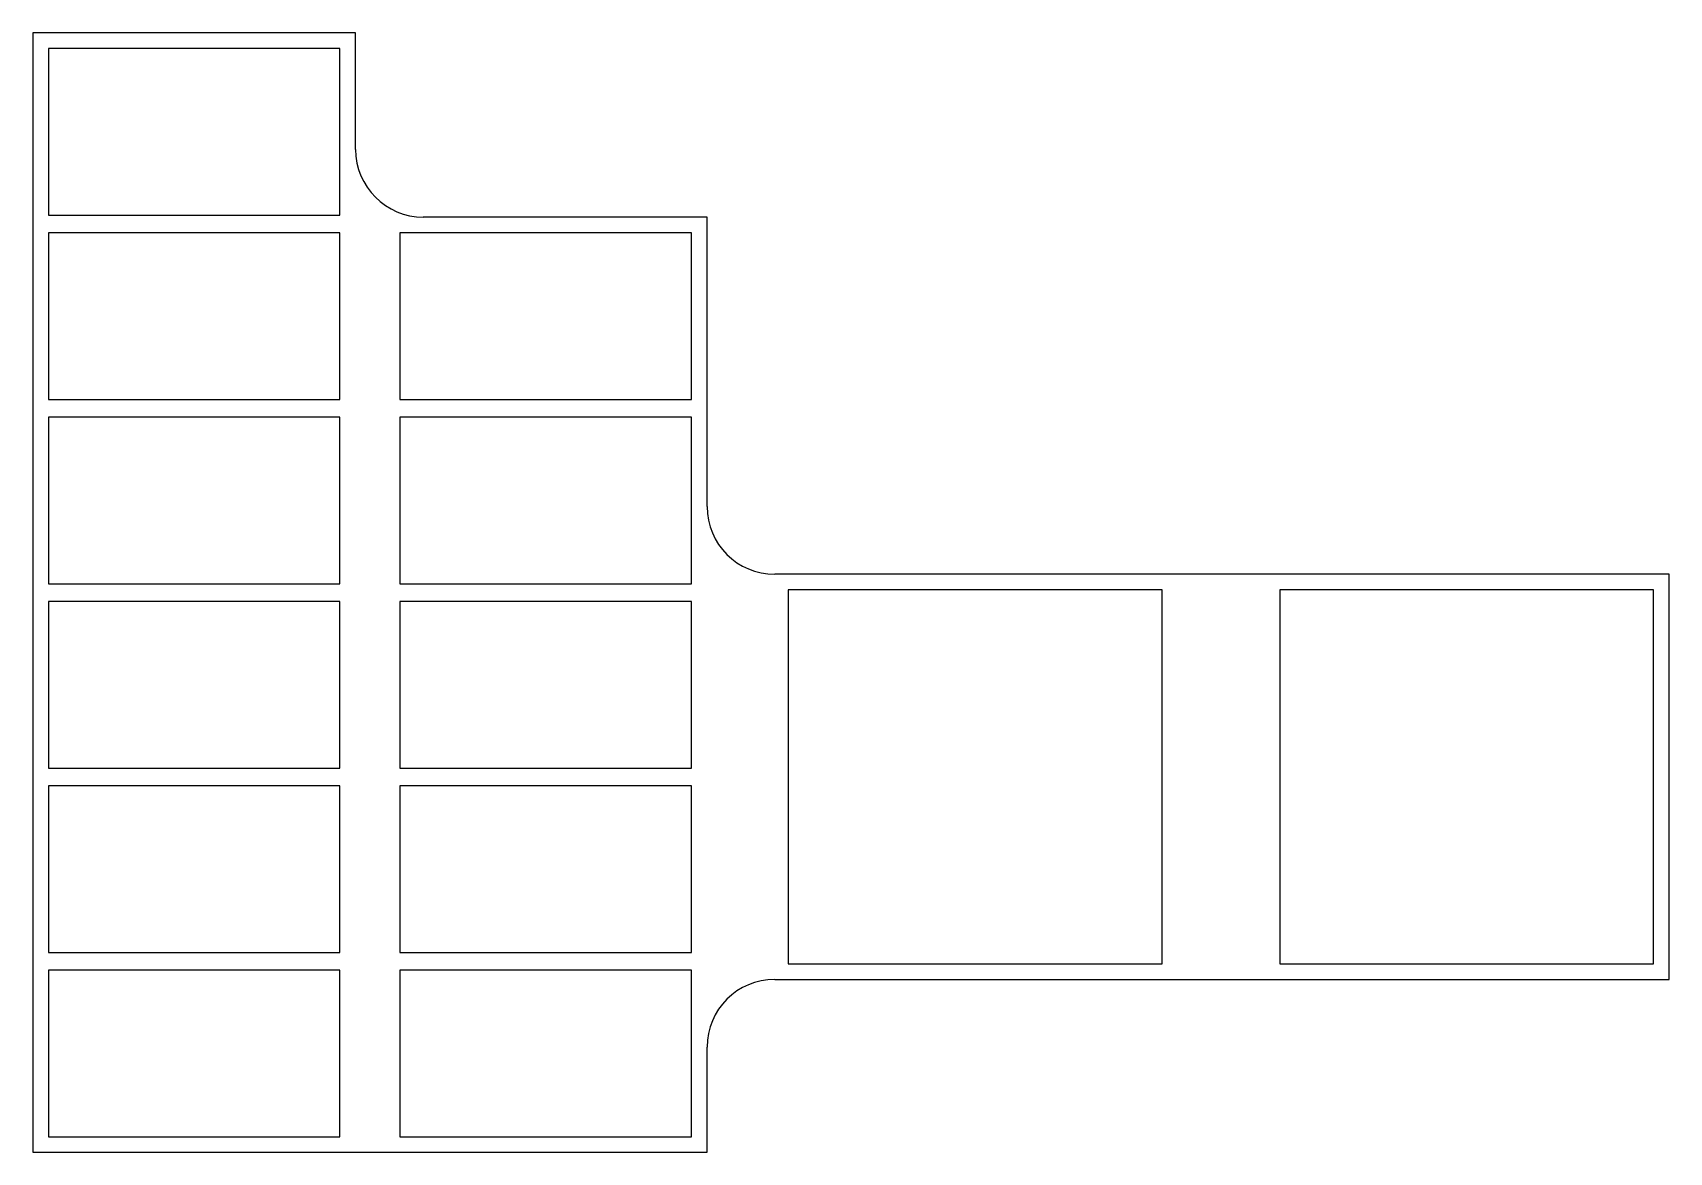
# Model space of a CAD drawing. Header units: inches. Extents: x 0.17 to 3.32, y 9.42 to 11.57.
import ezdxf

# ---------------------------------------------------------------- set-up
doc = ezdxf.new("R2010")
doc.units = ezdxf.units.IN
doc.header["$MEASUREMENT"] = 0

msp = doc.modelspace()

# ---------------------------------------------------------------- linework, layer by layer
at = {"color": 7, "linetype": 'Continuous', "lineweight": 25}
for p, q in [((0.7929, 11.5654), (0.1729, 11.5654)), ((0.1729, 11.5654), (0.1729, 9.4154)), ((0.7629, 11.5354), (0.2029, 11.5354)), ((0.2029, 11.5354), (0.2029, 11.2154)), ((0.7629, 11.2154), (0.7629, 11.5354)), ((0.7929, 11.3414), (0.7929, 11.5654)), ((0.2029, 11.2154), (0.7629, 11.2154)), ((1.4679, 11.2114), (0.9229, 11.2114)), ((1.4679, 10.6554), (1.4679, 11.2114)), ((0.7629, 11.1814), (0.2029, 11.1814)), ((0.2029, 11.1814), (0.2029, 10.8614)), ((0.7629, 10.8614), (0.7629, 11.1814)), ((1.4379, 11.1814), (0.8779, 11.1814)), ((0.8779, 11.1814), (0.8779, 10.8614)), ((1.4379, 10.8614), (1.4379, 11.1814)), ((0.2029, 10.8614), (0.7629, 10.8614)), ((0.8779, 10.8614), (1.4379, 10.8614)), ((0.7629, 10.8274), (0.2029, 10.8274)), ((0.2029, 10.8274), (0.2029, 10.5074)), ((0.7629, 10.5074), (0.7629, 10.8274)), ((1.4379, 10.8274), (0.8779, 10.8274)), ((0.8779, 10.8274), (0.8779, 10.5074)), ((1.4379, 10.5074), (1.4379, 10.8274)), ((0.2029, 10.5074), (0.7629, 10.5074)), ((0.8779, 10.5074), (1.4379, 10.5074)), ((3.3157, 10.5254), (1.5979, 10.5254)), ((3.3157, 9.7474), (3.3157, 10.5254)), ((0.7629, 10.4734), (0.2029, 10.4734)), ((0.2029, 10.4734), (0.2029, 10.1534)), ((0.7629, 10.1534), (0.7629, 10.4734)), ((1.4379, 10.4734), (0.8779, 10.4734)), ((0.8779, 10.4734), (0.8779, 10.1534)), ((1.4379, 10.1534), (1.4379, 10.4734)), ((2.3419, 10.4954), (1.6239, 10.4954)), ((1.6239, 10.4954), (1.6239, 9.7774)), ((2.3419, 9.7774), (2.3419, 10.4954)), ((3.2857, 10.4954), (2.5677, 10.4954)), ((2.5677, 10.4954), (2.5677, 9.7774)), ((3.2857, 9.7774), (3.2857, 10.4954)), ((0.2029, 10.1534), (0.7629, 10.1534)), ((0.8779, 10.1534), (1.4379, 10.1534)), ((0.7629, 10.1194), (0.2029, 10.1194)), ((0.2029, 10.1194), (0.2029, 9.7994)), ((0.7629, 9.7994), (0.7629, 10.1194)), ((1.4379, 10.1194), (0.8779, 10.1194)), ((0.8779, 10.1194), (0.8779, 9.7994)), ((1.4379, 9.7994), (1.4379, 10.1194)), ((0.2029, 9.7994), (0.7629, 9.7994)), ((0.8779, 9.7994), (1.4379, 9.7994)), ((1.6239, 9.7774), (2.3419, 9.7774)), ((2.5677, 9.7774), (3.2857, 9.7774)), ((0.7629, 9.7654), (0.2029, 9.7654)), ((0.2029, 9.7654), (0.2029, 9.4454)), ((0.7629, 9.4454), (0.7629, 9.7654)), ((1.4379, 9.7654), (0.8779, 9.7654)), ((0.8779, 9.7654), (0.8779, 9.4454)), ((1.4379, 9.4454), (1.4379, 9.7654)), ((1.5979, 9.7474), (3.3157, 9.7474)), ((1.4679, 9.4154), (1.4679, 9.6174)), ((0.2029, 9.4454), (0.7629, 9.4454)), ((0.8779, 9.4454), (1.4379, 9.4454)), ((0.1729, 9.4154), (1.4679, 9.4154))]:
    msp.add_line(p, q, dxfattribs=at)
for centre, start, end in [((0.9229, 11.3414), 180, 270), ((1.5979, 10.6554), 180, 270), ((1.5979, 9.6174), 90, 180)]:
    msp.add_arc(centre, 0.13, start, end, dxfattribs=at)

doc.saveas('drawing.dxf')
